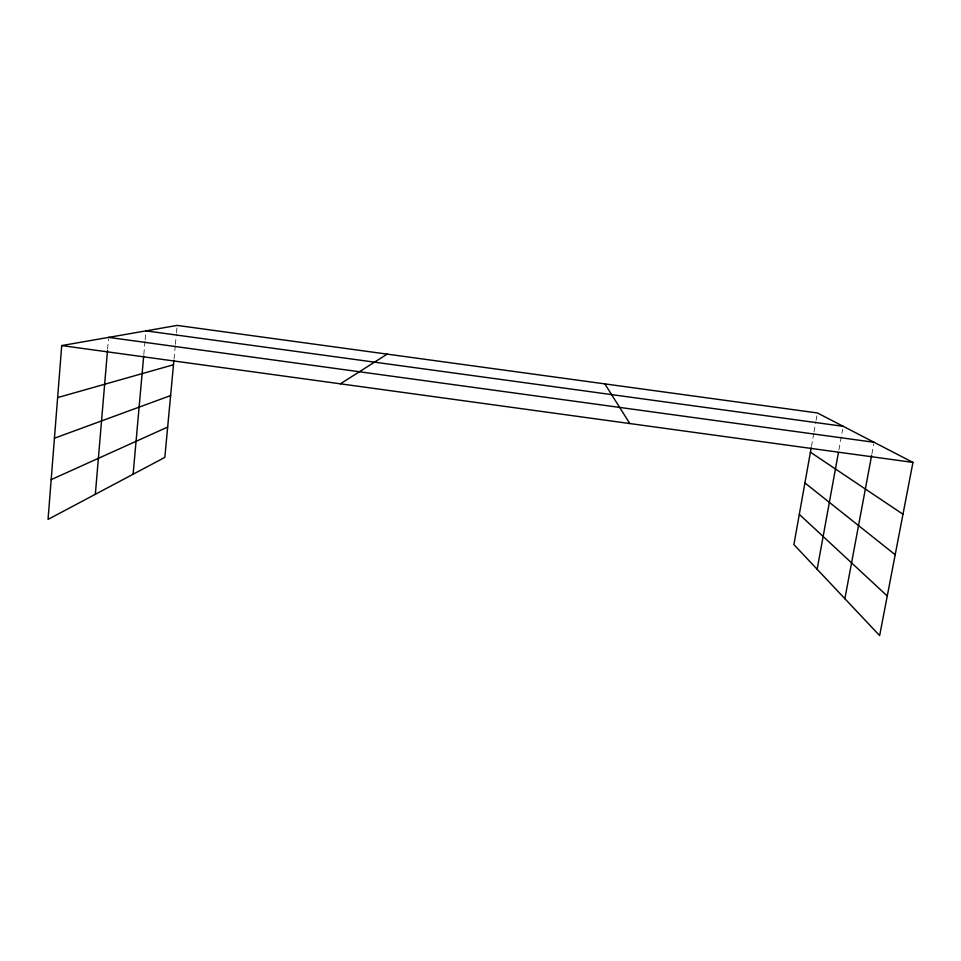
<?xml version="1.0" encoding="UTF-8"?>
<svg xmlns="http://www.w3.org/2000/svg" width="961" height="961" viewBox="0 0 961 961"><rect width="100%" height="100%" fill="white"/><g stroke="black" fill="none" stroke-linecap="round" stroke-linejoin="round"><path stroke-width="0.72" stroke-dasharray="4.8 3.6" d="M107.62 349.107L108.485 338.849M143.826 354.465L145.003 341.191M145.135 339.714L145.796 332.338M174.037 358.921L175.262 345.804M175.407 344.338L176.356 334.14M176.488 332.686L177.04 326.86M811.444 446.385L813.787 433.303M814.039 431.849L815.853 421.675M816.117 420.221L816.898 415.861M838.917 449.844L842.677 429.255M871.891 453.976L873.801 443.742"/><path stroke-width="1.44" d="M811.192 447.838L793.906 544.599L879.639 635.593L912.95 462.409L817.415 412.954L177.172 325.407L61.72 345.576L48.05 519.396L164.836 457.388L173.905 360.375M95.331 494.29L107.5 350.561M133.111 474.241L143.694 355.942M817.15 569.272L838.388 452.787M844.875 598.703L871.627 455.43M340.374 383.823L387.175 354.116M51.173 479.635L167.67 427.068M54.441 438.216L170.614 395.572M57.636 397.59L173.497 364.748M145.928 330.86L843.205 426.312M108.617 337.383L874.078 442.288M61.72 345.576L912.95 462.409M810.411 452.199L902.98 514.243M804.922 482.939L895.196 554.725M799.312 514.363L887.255 595.988M604.853 383.883L629.791 423.549"/></g></svg>
